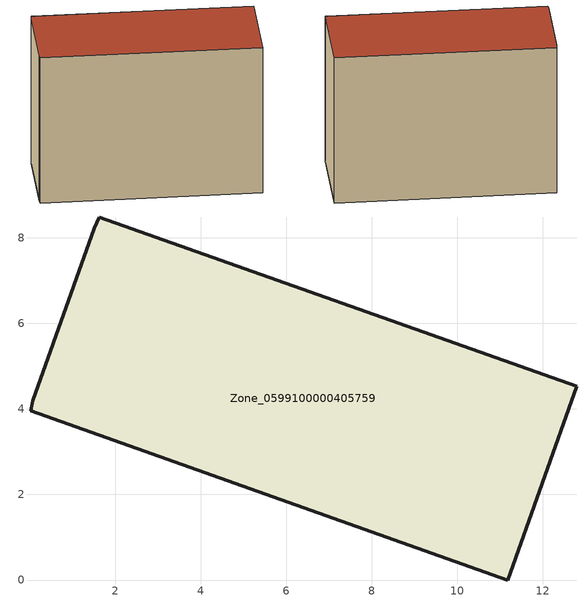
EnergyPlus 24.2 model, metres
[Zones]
Zone_0599100000405759
 floor ground (C_G): 0.08,4.19 1.51,8.22 1.63,8.49 12.79,4.53 11.18,0 0.03,3.96 z0.55
 wall outside (C_F): 1.51,8.22 0.08,4.19 0.03,3.96 11.18,0 12.79,4.53 1.63,8.49 1.51,8.22 z0.55:9.22
 roof outside (C_R): 1.63,8.49 1.51,8.22 0.08,4.19 0.03,3.96 11.18,0 12.79,4.53 z9.22
[BUILDING]
Pand.0599100000405759: North Axis=0; Terrain=City; Loads Convergence Tolerance Value=0.04; Temperature Convergence Tolerance Value=0.4; Solar Distribution=FullExterior; Maximum Number of Warmup Days=25; Minimum Number of Warmup Days=1
[Site:Location]
Rotterdam.The.Hague.AP_ZH_NLD Design_Conditions: Latitude=51.96; Longitude=4.45; Time Zone=1; Elevation=-4.5
[SITE:GROUNDTEMPERATURE:BUILDINGSURFACE]
18, 18, 18, 18, 18, 18, 18, 18, 18, 18, 18, 18
[MATERIAL] Thermal Absorptance=0.9; Solar Absorptance=0.7; Visible Absorptance=0.7
Name | Roughness | Thickness | Conductivity | Density | Specific Heat
G.TC.1992-2005 | MediumSmooth | 0.15 | 0.06 | 540 | 1210
F.TC.1992-2005 | Rough | 0.3 | 0.12 | 1920 | 840
R.TC.1992-2005 | MediumRough | 0.2 | 0.08 | 1500 | 1000
[CONSTRUCTION]
C_G: G.TC.1992-2005
C_F: F.TC.1992-2005
C_R: R.TC.1992-2005
[ZONE]
Zone_0599100000405759: Type=1; Multiplier=1; Ceiling Height=Autocalculate; Volume=Autocalculate; Floor Area=autocalculate; Part of Total Floor Area=Yes
[ZONEINFILTRATION:DESIGNFLOWRATE]
Infil_Zone_0599100000405759: Zone or ZoneList or Space or SpaceList=Zone_0599100000405759; Schedule=AlwaysOn; Design Flow Rate Calculation Method=Flow/Area; Flow Rate per Floor Area=0.0015; Constant Term Coefficient=1; Temperature Term Coefficient=0; Velocity Term Coefficient=0; Velocity Squared Term Coefficient=0
[HVACTEMPLATE:ZONE:IDEALLOADSAIRSYSTEM]
Zone_0599100000405759: Maximum Heating Supply Air Temperature=50; Minimum Cooling Supply Air Temperature=13; Maximum Heating Supply Air Humidity Ratio=0.0156; Minimum Cooling Supply Air Humidity Ratio=0.0077; Heating Limit=NoLimit; Cooling Limit=NoLimit; Dehumidification Control Type=ConstantSensibleHeatRatio; Cooling Sensible Heat Ratio=0.7; Dehumidification Setpoint=60; Humidification Control Type=None; Humidification Setpoint=30; Outdoor Air Method=None; Outdoor Air Flow Rate per Person=0.00944; Outdoor Air Flow Rate per Zone Floor Area=0; Outdoor Air Flow Rate per Zone=0; Demand Controlled Ventilation Type=None; Outdoor Air Economizer Type=NoEconomizer; Heat Recovery Type=None; Sensible Heat Recovery Effectiveness=0.7; Latent Heat Recovery Effectiveness=0.65
[ZONECONTROL:THERMOSTAT]
ThermostatControl_Zone_0599100000405759: Zone or ZoneList=Zone_0599100000405759; Control Type Schedule=DualSetpointControlType; Control 1=Thermostat_Zone_0599100000405759; Temperature Difference Between Cutout And Setpoint=0
[THERMOSTATSETPOINT:DUALSETPOINT]
Thermostat_Zone_0599100000405759: Heating Setpoint Temperature Schedule=HeatingSetpoint_Zone_0599100000405759; Cooling Setpoint Temperature Schedule=CoolingSetpoint_Zone_0599100000405759
[SCHEDULE:COMPACT]
HeatingSetpoint_Zone_0599100000405759: Through: 12/31, For: AllDays, Until: 24:00, 21
CoolingSetpoint_Zone_0599100000405759: Through: 12/31, For: AllDays, Until: 24:00, 24
DualSetpointControlType: Through: 12/31, For: AllDays, Until: 24:00, 4
AlwaysOn: Through: 12/31, For: AllDays, Until: 24:00, 1
